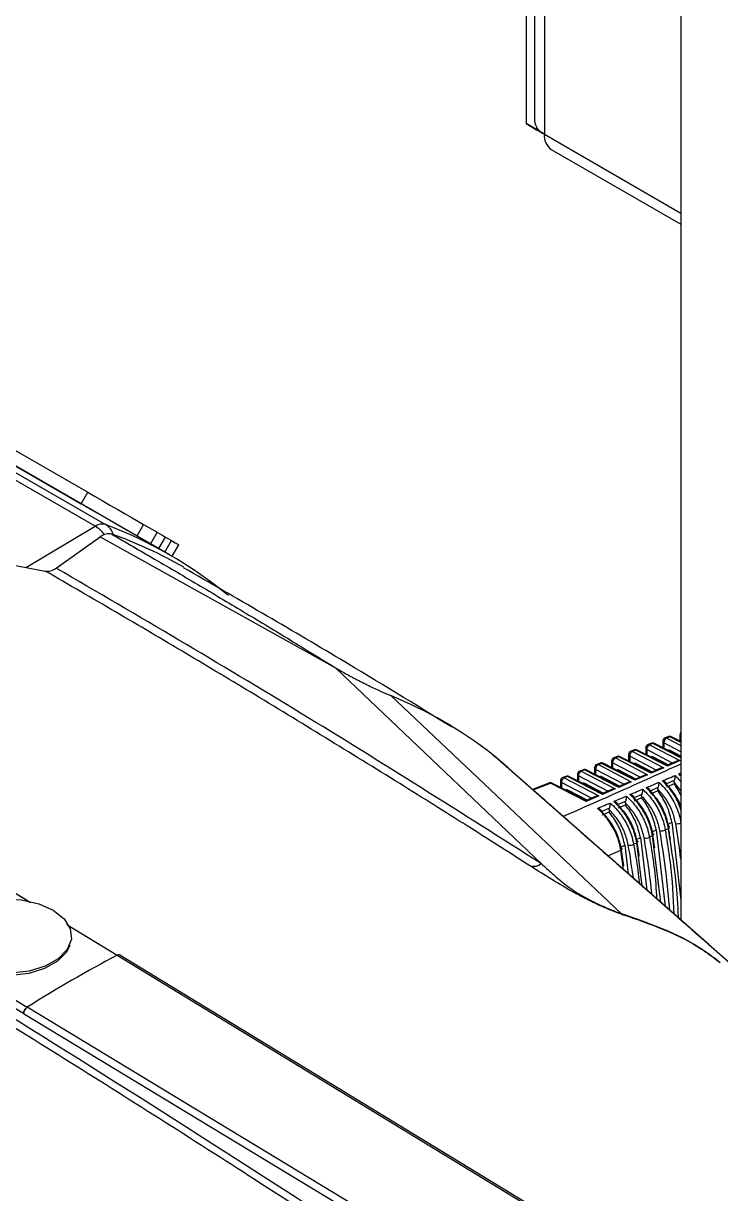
# Model space of a CAD drawing. Extents: x 11 to 120, y 2 to 94.
# Drawn here: x 89.653 to 91.537, y 16.966 to 20.13 of the extents above; entities that cross this region are included whole.
import ezdxf

# ---------------------------------------------------------------- set-up
doc = ezdxf.new("R2010")
doc.units = 0
doc.header["$MEASUREMENT"] = 0
doc.layers.add('OBJECT', color=7, linetype='CONTINUOUS')

msp = doc.modelspace()

# ---------------------------------------------------------------- linework, layer by layer
at = {"layer": 'OBJECT'}
for p, q in [((91.4299, 23.5424), (91.4299, 17.7056)), ((91.0113, 23.505), (91.0113, 19.8589)), ((91.0344, 23.5184), (91.0344, 19.867)), ((91.0608, 23.5336), (91.0608, 19.8303)), ((91.0113, 19.8589), (91.0396, 19.8425)), ((91.0608, 19.8303), (91.0113, 19.8589)), ((91.0396, 19.8497), (91.0396, 19.8425)), ((91.0396, 19.8425), (91.0608, 19.8303)), ((91.0608, 19.8303), (91.4299, 19.6172)), ((91.0794, 19.7891), (91.4299, 19.5868)), ((90.0473, 18.6934), (89.3735, 19.0824)), ((89.8471, 18.7705), (89.3281, 19.07)), ((89.3561, 19.0746), (89.875, 18.775)), ((89.4909, 19.0562), (89.8268, 18.8623)), ((89.4729, 19.025), (89.8088, 18.8311)), ((89.8088, 18.8311), (89.8268, 18.8623)), ((89.6612, 18.6598), (89.8471, 18.7705)), ((89.9777, 18.7751), (89.9597, 18.744)), ((89.9777, 18.7751), (90.0139, 18.7542)), ((89.7415, 18.6574), (89.8601, 18.7415)), ((89.8601, 18.7415), (90.496, 18.3881)), ((90.0139, 18.7542), (89.9959, 18.723)), ((90.0184, 18.71), (90.0364, 18.7412)), ((90.0347, 18.7007), (90.0527, 18.7318)), ((90.0364, 18.7412), (90.0527, 18.7318)), ((90.0545, 18.6892), (90.0725, 18.7204)), ((90.207, 18.5833), (90.2016, 18.5871)), ((90.496, 18.3881), (91.0533, 17.8578)), ((91.2685, 17.7237), (90.6456, 18.3126)), ((88.9242, 18.2103), (89.6607, 17.7609)), ((91.3963, 18.2017), (91.3874, 18.1982)), ((91.4004, 18.2011), (91.3915, 18.1977)), ((91.3915, 18.1977), (91.4299, 18.1775)), ((91.4299, 18.1861), (91.4004, 18.2011)), ((91.4299, 18.1883), (91.4044, 18.2013)), ((91.4271, 18.2068), (91.4271, 18.1897)), ((91.3039, 18.1659), (91.2951, 18.1624)), ((91.308, 18.1653), (91.2992, 18.1619)), ((91.2992, 18.1619), (91.3834, 18.1177)), ((91.3933, 18.122), (91.308, 18.1653)), ((91.3931, 18.1243), (91.3121, 18.1654)), ((91.3348, 18.171), (91.3348, 18.1539)), ((91.4073, 18.1304), (91.3377, 18.167)), ((91.3377, 18.167), (91.3377, 18.1524)), ((91.3501, 18.1838), (91.3412, 18.1803)), ((91.3542, 18.1832), (91.3453, 18.1798)), ((91.3453, 18.1798), (91.4273, 18.1368)), ((91.4299, 18.1448), (91.3542, 18.1832)), ((91.4299, 18.1469), (91.3582, 18.1834)), ((91.381, 18.1889), (91.381, 18.1718)), ((91.4299, 18.1607), (91.3839, 18.1848)), ((91.3839, 18.1848), (91.3839, 18.1703)), ((91.3966, 18.1652), (91.3951, 18.1646)), ((91.4007, 18.1647), (91.3974, 18.1634)), ((91.4299, 18.1494), (91.4007, 18.1647)), ((90.9206, 18.1538), (90.9286, 18.1469)), ((91.5061, 17.6385), (90.9206, 18.1538)), ((91.2116, 18.13), (91.2028, 18.1267)), ((91.2157, 18.1295), (91.2069, 18.1261)), ((91.2069, 18.1261), (91.2958, 18.0795)), ((91.3056, 18.0838), (91.2157, 18.1295)), ((91.3054, 18.0861), (91.2197, 18.1296)), ((91.2426, 18.1352), (91.2426, 18.118)), ((91.3196, 18.0923), (91.2454, 18.1312)), ((91.2454, 18.1312), (91.2454, 18.1166)), ((91.2577, 18.148), (91.249, 18.1446)), ((91.2618, 18.1474), (91.2531, 18.144)), ((91.2531, 18.144), (91.3396, 18.0986)), ((91.3494, 18.1029), (91.2618, 18.1474)), ((91.3493, 18.1052), (91.2659, 18.1475)), ((91.2887, 18.1531), (91.2887, 18.1359)), ((91.3635, 18.1113), (91.2916, 18.1491)), ((91.2916, 18.1491), (91.2916, 18.1345)), ((91.3043, 18.1294), (91.3027, 18.1288)), ((91.3084, 18.1289), (91.3051, 18.1276)), ((91.3517, 18.1062), (91.3084, 18.1289)), ((91.3504, 18.1473), (91.3489, 18.1467)), ((91.3545, 18.1468), (91.3513, 18.1455)), ((91.3955, 18.1253), (91.3545, 18.1468)), ((91.4185, 18.1353), (91.3931, 18.1243)), ((91.4273, 18.1368), (91.3933, 18.122)), ((91.1192, 18.0942), (91.1106, 18.0909)), ((91.1503, 18.0994), (91.1503, 18.0822)), ((91.232, 18.0541), (91.1532, 18.0954)), ((91.1532, 18.0954), (91.1532, 18.0807)), ((91.1654, 18.1121), (91.1567, 18.1088)), ((91.1695, 18.1116), (91.1608, 18.1083)), ((91.1608, 18.1083), (91.2519, 18.0604)), ((91.2618, 18.0647), (91.1695, 18.1116)), ((91.2616, 18.067), (91.1735, 18.1117)), ((91.1964, 18.1173), (91.1964, 18.1001)), ((91.2758, 18.0732), (91.1993, 18.1133)), ((91.1993, 18.1133), (91.1993, 18.0986)), ((91.2582, 18.1116), (91.2565, 18.1109)), ((91.2623, 18.111), (91.2589, 18.1097)), ((91.3078, 18.0871), (91.2623, 18.111)), ((91.3309, 18.0971), (91.3054, 18.0861)), ((91.3396, 18.0986), (91.3056, 18.0838)), ((91.3747, 18.1162), (91.3493, 18.1052)), ((91.3834, 18.1177), (91.3494, 18.1029)), ((91.424, 18.101), (91.4299, 18.1035)), ((91.429, 18.0961), (91.424, 18.101)), ((88.6773, 18.0677), (89.6633, 17.4703)), ((91.073, 18.0763), (91.0285, 18.0591)), ((91.0302, 18.0576), (91.0771, 18.0758)), ((91.1741, 18.0265), (91.0771, 18.0758)), ((91.1739, 18.0288), (91.0812, 18.0759)), ((91.1042, 18.0816), (91.1042, 18.0642)), ((91.1881, 18.035), (91.107, 18.0775)), ((91.107, 18.0775), (91.107, 18.0628)), ((91.1233, 18.0937), (91.1147, 18.0904)), ((91.1147, 18.0904), (91.2081, 18.0414)), ((91.2179, 18.0456), (91.1233, 18.0937)), ((91.2178, 18.0479), (91.1273, 18.0938)), ((91.1659, 18.0758), (91.1642, 18.0751)), ((91.17, 18.0752), (91.1665, 18.0739)), ((91.2202, 18.0489), (91.17, 18.0752)), ((91.212, 18.0937), (91.2104, 18.093)), ((91.2161, 18.0931), (91.2127, 18.0918)), ((91.264, 18.068), (91.2161, 18.0931)), ((91.287, 18.078), (91.2616, 18.067)), ((91.2958, 18.0795), (91.2618, 18.0647)), ((91.3681, 18.0642), (91.3474, 18.0554)), ((91.412, 18.083), (91.3912, 18.0741)), ((91.4113, 18.0741), (91.3913, 18.0654)), ((91.4113, 18.0787), (91.4113, 18.0741)), ((91.4299, 18.0554), (91.4113, 18.0787)), ((89.6528, 17.4529), (88.6603, 18.0541)), ((91.1198, 18.0579), (91.118, 18.0572)), ((91.1239, 18.0574), (91.1204, 18.056)), ((91.1763, 18.0298), (91.1239, 18.0574)), ((91.1993, 18.0399), (91.1739, 18.0288)), ((91.2081, 18.0414), (91.1741, 18.0265)), ((91.2432, 18.059), (91.2178, 18.0479)), ((91.2519, 18.0604), (91.2179, 18.0456)), ((91.3242, 18.0455), (91.3035, 18.0367)), ((91.3236, 18.036), (91.3036, 18.0273)), ((91.3236, 18.0416), (91.3236, 18.036)), ((91.3675, 18.0551), (91.3475, 18.0464)), ((91.3675, 18.0602), (91.3675, 18.0551)), ((91.2365, 18.008), (91.2159, 17.9992)), ((91.2359, 18.0044), (91.2359, 17.9978)), ((91.2803, 18.0268), (91.2597, 18.0179)), ((91.2798, 18.0169), (91.2598, 18.0082)), ((91.2798, 18.023), (91.2798, 18.0169)), ((91.2359, 17.9978), (91.216, 17.9891)), ((91.3937, 17.9645), (91.4056, 17.9703)), ((91.4056, 17.9703), (91.4299, 17.7593)), ((91.3513, 17.9439), (91.3632, 17.9497)), ((91.3632, 17.9497), (91.3874, 17.743)), ((91.3875, 17.9496), (91.3961, 17.9535)), ((91.2663, 17.9028), (91.2782, 17.9086)), ((91.2782, 17.9086), (91.2877, 17.8307)), ((91.3021, 17.9107), (91.3107, 17.9146)), ((91.3088, 17.9233), (91.3207, 17.9291)), ((91.3251, 17.7978), (91.3107, 17.9146)), ((91.3207, 17.9291), (91.3377, 17.7867)), ((91.3448, 17.9302), (91.3534, 17.9341)), ((91.3755, 17.7534), (91.3534, 17.9341)), ((91.2326, 17.8792), (91.2679, 17.8952)), ((91.2746, 17.8423), (91.2679, 17.8952)), ((91.0533, 17.8578), (91.0533, 17.8577)), ((89.6054, 17.7946), (89.6722, 17.7538)), ((91.2685, 17.7237), (91.2731, 17.7202)), ((89.7705, 17.6939), (89.9066, 17.6108)), ((89.7705, 17.6938), (89.9066, 17.6108)), ((91.6122, 17.5452), (91.5041, 17.6402)), ((89.9066, 17.6108), (92.9011, 15.7852)), ((92.6688, 15.6511), (89.6633, 17.4703)), ((89.653, 17.4528), (89.6528, 17.4529)), ((92.6585, 15.6336), (89.653, 17.4528))]:
    msp.add_line(p, q, dxfattribs=at)
at = {"layer": 'OBJECT', "flags": 128}
for points in [[(89.8268, 18.8623), (89.8452, 18.8516), (89.8654, 18.84), (89.8864, 18.8278), (89.9076, 18.8156), (89.9281, 18.8038), (89.947, 18.7928), (89.9638, 18.7832), (89.9777, 18.7751)], [(89.9451, 18.7524), (89.929, 18.7617), (89.9101, 18.7726), (89.8896, 18.7844), (89.8684, 18.7966), (89.8474, 18.8088), (89.8272, 18.8204), (89.8088, 18.8311)], [(90.0139, 18.7542), (90.0148, 18.7537), (90.0219, 18.7496), (90.0295, 18.7452), (90.0364, 18.7412)], [(90.0527, 18.7318), (90.0632, 18.7258), (90.0699, 18.7219), (90.0725, 18.7204), (90.0725, 18.7204)], [(88.5301, 18.4663), (88.646, 18.519), (88.809, 18.5815), (88.9698, 18.6297), (89.1274, 18.6633), (89.2812, 18.6821), (89.4303, 18.686), (89.5742, 18.675), (89.712, 18.6492)], [(90.0534, 18.6898), (90.0545, 18.6892), (90.053, 18.69)], [(91.3533, 17.9402), (91.3544, 17.9397), (91.3553, 17.939), (91.3558, 17.9383), (91.356, 17.9375), (91.3559, 17.9366), (91.3554, 17.9358), (91.3545, 17.9349), (91.3534, 17.9341)], [(91.396, 17.9597), (91.3971, 17.9591), (91.398, 17.9585), (91.3985, 17.9578), (91.3987, 17.9569), (91.3986, 17.9561), (91.3981, 17.9552), (91.3972, 17.9543), (91.3961, 17.9535)], [(91.3105, 17.9207), (91.3117, 17.9202), (91.3126, 17.9196), (91.3131, 17.9189), (91.3133, 17.9181), (91.3131, 17.9172), (91.3126, 17.9163), (91.3118, 17.9155), (91.3107, 17.9146)], [(91.2678, 17.9013), (91.269, 17.9008), (91.2698, 17.9002), (91.2704, 17.8994), (91.2706, 17.8986), (91.2704, 17.8978), (91.2699, 17.8969), (91.2691, 17.896), (91.2679, 17.8952)], [(89.4388, 17.642), (89.4358, 17.6706), (89.4469, 17.6984), (89.471, 17.7233), (89.5064, 17.7433), (89.5501, 17.7567), (89.5986, 17.7625), (89.6479, 17.7602), (89.6941, 17.7499), (89.7333, 17.7325), (89.7626, 17.7095), (89.7794, 17.6826), (89.7824, 17.6541), (89.7713, 17.6262), (89.7471, 17.6013), (89.7118, 17.5813), (89.6681, 17.5679), (89.6196, 17.5621), (89.5703, 17.5645), (89.5241, 17.5748), (89.4848, 17.5921), (89.4556, 17.6152), (89.4388, 17.642)], [(89.7778, 17.638), (89.7688, 17.6193), (89.745, 17.5947), (89.7102, 17.5751), (89.6672, 17.5619), (89.6195, 17.5562), (89.5709, 17.5585), (89.5254, 17.5686), (89.4868, 17.5857), (89.458, 17.6084), (89.4415, 17.6348)], [(92.9081, 15.7856), (91.4225, 16.6913), (89.9136, 17.6112)]]:
    msp.add_lwpolyline(points, dxfattribs=at)
at = {"layer": 'OBJECT'}
for centre, radius, start, end in [((91.0795, 19.8715), 0.0453, 185.6939, 245.6262), ((91.106, 19.8259), 0.0454, 174.4605, 234.2269), ((89.8659, 18.743), 0.0333, 74.0154, 124.2943), ((89.8035, 18.6973), 0.0851, 36.3311, 59.2213), ((89.4593, 17.6749), 1.176, 50.8648, 69.3012), ((89.8499, 18.7338), 0.0483, 16.5209, 58.604), ((89.4974, 17.6386), 1.1785, 60.0257, 70.4603), ((90.2045, 17.2314), 1.1677, 52.1797, 67.8095), ((91.391, 18.1889), 0.01, 111.1945, 180), ((91.3981, 18.1851), 0.0143, 117.721, 180.924), ((91.3889, 18.1938), 0.00472, 56.7708, 108.8007), ((91.3999, 18.1923), 0.01, 63.0658, 111.1945), ((91.3978, 18.1972), 0.00472, 56.7752, 108.8003), ((91.4025, 18.197), 0.00462, 65.655, 117.5071), ((91.4371, 18.2068), 0.01, 136.2864, 180), ((91.4321, 18.2072), 0.00496, 185.3463, 245.3065), ((91.2987, 18.1531), 0.01, 111.1945, 180), ((91.3058, 18.1493), 0.0143, 117.7227, 180.9223), ((91.2966, 18.158), 0.00472, 56.7708, 108.8007), ((91.3075, 18.1565), 0.01, 63.0658, 111.1945), ((91.3054, 18.1614), 0.00472, 56.7752, 108.8003), ((91.3101, 18.1612), 0.00462, 65.6531, 117.5089), ((91.3448, 18.171), 0.01, 111.1945, 180), ((91.3398, 18.1715), 0.00496, 185.3412, 245.306), ((91.352, 18.1672), 0.0143, 117.7221, 180.9229), ((91.3428, 18.1759), 0.00472, 56.7708, 108.8007), ((91.3537, 18.1744), 0.01, 63.0658, 111.1945), ((91.3516, 18.1793), 0.00472, 56.7708, 108.8007), ((91.3563, 18.1791), 0.00462, 65.6491, 117.5148), ((91.3859, 18.1894), 0.00496, 185.3412, 245.306), ((91.2064, 18.1173), 0.01, 111.1945, 180), ((91.2136, 18.1135), 0.0143, 117.721, 180.924), ((91.2044, 18.1222), 0.00472, 56.7708, 108.8007), ((91.2152, 18.1207), 0.01, 63.0658, 111.1945), ((91.2131, 18.1256), 0.00472, 56.7752, 108.8003), ((91.2178, 18.1254), 0.00462, 65.6365, 117.5188), ((91.2526, 18.1352), 0.01, 111.1945, 180), ((91.2475, 18.1357), 0.00496, 185.3364, 245.3108), ((91.2597, 18.1314), 0.0143, 117.7207, 180.9243), ((91.2505, 18.1401), 0.00472, 56.7752, 108.8003), ((91.2613, 18.1386), 0.01, 63.0658, 111.1945), ((91.2593, 18.1435), 0.00472, 56.7674, 108.8054), ((91.264, 18.1433), 0.00462, 65.6357, 117.5196), ((91.2937, 18.1536), 0.00496, 185.3491, 245.2981), ((91.1228, 18.0849), 0.01, 63.0658, 111.1945), ((91.1207, 18.0898), 0.00472, 56.785, 108.7905), ((91.1254, 18.0896), 0.00462, 65.6487, 117.5084), ((91.1603, 18.0994), 0.01, 111.1945, 180), ((91.1553, 18.0999), 0.00496, 185.3446, 245.3026), ((91.1674, 18.0956), 0.0143, 117.7221, 180.9229), ((91.1582, 18.1043), 0.00472, 56.7708, 108.8007), ((91.169, 18.1028), 0.01, 63.0658, 111.1945), ((91.1669, 18.1077), 0.00472, 56.7708, 108.8007), ((91.1716, 18.1075), 0.00462, 65.6357, 117.5196), ((91.2014, 18.1178), 0.00496, 185.3412, 245.306), ((91.4321, 18.1011), 0.00496, 185.3463, 245.3065), ((91.0766, 18.067), 0.01, 63.0658, 111.1945), ((91.0745, 18.0719), 0.00472, 56.7765, 108.7884), ((91.0793, 18.0717), 0.00462, 65.6425, 117.5195), ((91.1142, 18.0816), 0.01, 111.1945, 180), ((91.1091, 18.082), 0.00496, 185.3463, 245.3065), ((91.1213, 18.0777), 0.0143, 117.7207, 180.9243), ((91.1121, 18.0864), 0.00472, 56.7778, 108.7977), ((91.4206, 17.9855), 0.0191, 255.7099, 299.2347), ((91.3778, 17.9661), 0.0191, 255.8724, 300.2629), ((91.2924, 17.9274), 0.0193, 256.3291, 300.2841), ((91.3351, 17.9467), 0.0192, 256.102, 300.274), ((91.3714, 14.7924), 3.1763, 117.4627, 122.5319), ((89.9104, 17.6051), 0.00689, 61.8768, 123.9444), ((89.6769, 17.4503), 0.0242, 124.2144, 173.9673)]:
    msp.add_arc(centre, radius, start, end, dxfattribs=at)
for centre, major_axis, ratio, start_param, end_param in [((91.4011, 18.1562), (-0.00492, 0.00878), 0.569277, 5.564272, 6.202582), ((91.3088, 18.1205), (-0.00492, 0.00878), 0.569277, 5.564272, 6.202582), ((91.3549, 18.1384), (-0.00492, 0.00878), 0.569277, 5.564272, 6.202582), ((91.4268, 18.128), (0.014, -0.0005), 0.628267, 1.558596, 2.22252), ((91.2165, 18.0847), (-0.00492, 0.00878), 0.569277, 5.564272, 6.202582), ((91.2627, 18.1026), (-0.00492, 0.00878), 0.569277, 5.564272, 6.202582), ((91.3391, 18.0898), (0.014, -0.0005), 0.628267, 1.558596, 2.22252), ((91.349, 18.0941), (0.0003, 0.011), 0.034338, 5.635442, 6.267004), ((91.383, 18.1089), (0.014, -0.0005), 0.628267, 1.558596, 2.22252), ((91.3928, 18.1132), (0.0003, 0.011), 0.034338, 5.635442, 6.267004), ((91.1704, 18.0668), (-0.00492, 0.00878), 0.569277, 5.564272, 6.202582), ((91.2613, 18.0559), (0.0003, 0.011), 0.034338, 5.635442, 6.267004), ((91.2953, 18.0707), (0.014, -0.0005), 0.628267, 1.558596, 2.22252), ((91.3051, 18.075), (0.0003, 0.011), 0.034338, 5.635442, 6.267004), ((91.1243, 18.0489), (-0.00492, 0.00878), 0.569277, 5.564272, 6.202582), ((91.2076, 18.0325), (0.014, -0.0005), 0.628267, 1.558596, 2.22252), ((91.2174, 18.0368), (0.0003, 0.011), 0.034338, 5.635442, 6.267004), ((91.2514, 18.0516), (0.014, -0.0005), 0.628267, 1.558596, 2.22252), ((91.1736, 18.0177), (0.0003, 0.011), 0.034338, 5.635442, 6.267004), ((89.8377, 18.453), (-1.0911, 1.9232), 0.572321, 4.122025, 4.142021), ((89.8304, 18.4504), (-1.1197, 1.9059), 0.582398, 4.018311, 4.13041), ((89.8815, 18.4783), (-1.0895, 1.9203), 0.572321, 4.120512, 4.138642), ((89.8743, 18.4757), (-1.1181, 1.9031), 0.582398, 4.07704, 4.127029), ((89.7427, 18.3998), (-1.123, 1.9115), 0.582398, 4.091495, 4.137147), ((89.7939, 18.4277), (-1.0927, 1.926), 0.572321, 4.123176, 4.145392), ((89.7866, 18.4251), (-1.1214, 1.9087), 0.582398, 4.054647, 4.133782), ((89.75, 18.4024), (-1.0943, 1.9288), 0.572321, 4.123853, 4.148755)]:
    msp.add_ellipse(centre, major_axis=major_axis, ratio=ratio, start_param=start_param, end_param=end_param, dxfattribs=at)
for points, knots in [([(89.8915, 18.7492), (89.8875, 18.7499), (89.8795, 18.7513), (89.8681, 18.7469), (89.8617, 18.7427), (89.8601, 18.7415)], [0, 0, 0, 0, 0.425023, 0.850044, 1, 1, 1, 1]), ([(89.8915, 18.7492), (89.9302, 18.7267), (90.0111, 18.6799), (90.1319, 18.6085), (90.2539, 18.5357), (90.3752, 18.4623), (90.4553, 18.4132), (90.496, 18.3881)], [0, 0, 0, 0, 0.187145, 0.391348, 0.595125, 0.793954, 1, 1, 1, 1]), ([(89.712, 18.6492), (89.7143, 18.6489), (89.7207, 18.648), (89.731, 18.6508), (89.7386, 18.6556), (89.7415, 18.6574)], [0, 0, 0, 0, 0.263884, 0.723096, 1, 1, 1, 1]), ([(91.0248, 17.8507), (90.9712, 17.8849), (90.8574, 17.9575), (90.6763, 18.0711), (90.4813, 18.1916), (90.284, 18.3118), (90.0908, 18.4275), (89.9018, 18.5392), (89.7753, 18.6126), (89.712, 18.6492)], [0, 0, 0, 0, 0.1241053, 0.2632119, 0.41732, 0.5714285, 0.7142858, 0.857143, 1, 1, 1, 1]), ([(91.0533, 17.8577), (90.8371, 17.9949), (90.4045, 18.2694), (89.9625, 18.5281), (89.7415, 18.6574)], [0, 0, 0, 0, 0.500002, 1, 1, 1, 1]), ([(90.8117, 18.227), (90.7113, 18.2887), (90.4715, 18.436), (90.2275, 18.5766), (90.0856, 18.6584)], [0, 0, 0, 0, 0.418467, 1, 1, 1, 1]), ([(90.496, 18.3881), (90.4988, 18.3865), (90.5059, 18.3822), (90.5233, 18.3722), (90.5511, 18.3572), (90.586, 18.3396), (90.6201, 18.3235), (90.6368, 18.3163), (90.6456, 18.3126)], [0, 0, 0, 0, 0.061294, 0.157978, 0.353025, 0.568965, 0.775601, 1, 1, 1, 1]), ([(88.2011, 18.2923), (88.5497, 18.0887), (89.2469, 17.6815), (90.2908, 17.0253), (91.3323, 16.3396), (92.0236, 15.8534), (92.3691, 15.6103)], [0, 0, 0, 0, 0.25003, 0.500058, 0.750055, 1, 1, 1, 1]), ([(92.358, 15.5935), (92.1937, 15.71), (91.8594, 15.9468), (91.3484, 16.2979), (90.82, 16.6523), (90.2897, 16.9983), (89.7622, 17.3333), (89.2419, 17.6545), (88.7178, 17.9696), (88.3671, 18.1728), (88.1911, 18.2747)], [0, 0, 0, 0, 0.118989, 0.241992, 0.369009, 0.500039, 0.623805, 0.748387, 0.873785, 1, 1, 1, 1]), ([(91.5061, 17.6385), (91.4425, 17.6945), (91.3148, 17.8069), (91.1248, 17.974), (90.9917, 18.0916), (90.9253, 18.1502)], [0, 0, 0, 0, 0.332263, 0.666681, 1, 1, 1, 1]), ([(91.4299, 18.1275), (91.4021, 18.115), (91.2967, 18.0673), (91.1902, 18.0203), (91.1117, 17.9857)], [0, 0, 0, 0, 0.264048, 1, 1, 1, 1]), ([(91.38, 18.0824), (91.3847, 18.0844), (91.3961, 18.0892), (91.4075, 18.094), (91.4141, 18.0968)], [0, 0, 0, 0, 0.41243, 1, 1, 1, 1]), ([(91.4141, 18.0968), (91.4141, 18.0968), (91.4141, 18.0962), (91.4141, 18.0943), (91.4138, 18.0908), (91.413, 18.0865), (91.4123, 18.084), (91.412, 18.083)], [0, 0, 0, 0, 0.0083397, 0.1664076, 0.5129726, 0.7808605, 1, 1, 1, 1]), ([(91.4141, 18.0968), (91.4158, 18.0952), (91.4213, 18.0901), (91.4264, 18.0842), (91.4299, 18.0801)], [0, 0, 0, 0, 0.312842, 1, 1, 1, 1]), ([(91.4299, 18.0984), (91.4287, 18.0991), (91.4269, 18.1002), (91.4248, 18.1008), (91.424, 18.101), (91.424, 18.101)], [0, 0, 0, 0, 0.655708, 0.980605, 1, 1, 1, 1]), ([(91.3361, 18.0638), (91.3408, 18.0658), (91.3521, 18.0706), (91.3635, 18.0754), (91.3702, 18.0783)], [0, 0, 0, 0, 0.4124608, 1, 1, 1, 1]), ([(91.3961, 17.9535), (91.395, 17.9595), (91.3915, 17.9777), (91.3789, 18.0092), (91.36, 18.0388), (91.3448, 18.0558), (91.3378, 18.0622), (91.3361, 18.0638)], [0, 0, 0, 0, 0.1523344, 0.4594619, 0.7661097, 0.9410542, 1, 1, 1, 1]), ([(91.3474, 18.0554), (91.3471, 18.0562), (91.3465, 18.0581), (91.3435, 18.0608), (91.3399, 18.0627), (91.3371, 18.0636), (91.3361, 18.0638), (91.3361, 18.0638)], [0, 0, 0, 0, 0.2067549, 0.4649306, 0.8107333, 0.9920503, 1, 1, 1, 1]), ([(91.3675, 18.0602), (91.3675, 18.0613), (91.3676, 18.0626), (91.368, 18.064), (91.3681, 18.0642)], [0, 0, 0, 0, 0.819079, 1, 1, 1, 1]), ([(91.3702, 18.0783), (91.3702, 18.0782), (91.3702, 18.0776), (91.3701, 18.0755), (91.3698, 18.072), (91.3691, 18.0677), (91.3684, 18.0653), (91.3681, 18.0642)], [0, 0, 0, 0, 0.0082328, 0.187014, 0.5256428, 0.7861956, 1, 1, 1, 1]), ([(91.3702, 18.0783), (91.3719, 18.0767), (91.3782, 18.0709), (91.393, 18.0548), (91.4118, 18.0265), (91.4251, 17.9946), (91.4288, 17.9758), (91.4301, 17.969)], [0, 0, 0, 0, 0.058731, 0.212374, 0.519887, 0.827778, 1, 1, 1, 1]), ([(91.4299, 18.0041), (91.4271, 18.0122), (91.4199, 18.0327), (91.403, 18.0578), (91.3883, 18.0746), (91.3818, 18.0808), (91.38, 18.0824)], [0, 0, 0, 0, 0.273826, 0.694944, 0.920371, 1, 1, 1, 1]), ([(91.3912, 18.0741), (91.3909, 18.0749), (91.3902, 18.0768), (91.3872, 18.0795), (91.3836, 18.0814), (91.381, 18.0822), (91.3801, 18.0824), (91.38, 18.0824)], [0, 0, 0, 0, 0.211945, 0.477994, 0.832959, 0.991973, 1, 1, 1, 1]), ([(91.3913, 18.0725), (91.3989, 18.0634), (91.414, 18.0452), (91.4268, 18.0223), (91.4299, 18.0111), (91.4299, 18.011)], [0, 0, 0, 0, 0.498208, 0.996336, 1, 1, 1, 1]), ([(91.4113, 18.0787), (91.4114, 18.0798), (91.4115, 18.0812), (91.4119, 18.0827), (91.412, 18.083)], [0, 0, 0, 0, 0.794527, 1, 1, 1, 1]), ([(91.4299, 18.0427), (91.4257, 18.0511), (91.4203, 18.0621), (91.413, 18.0718), (91.4113, 18.0741)], [0, 0, 0, 0, 0.763573, 1, 1, 1, 1]), ([(91.2482, 18.0265), (91.2529, 18.0285), (91.2642, 18.0333), (91.2756, 18.0382), (91.2823, 18.041)], [0, 0, 0, 0, 0.412524, 1, 1, 1, 1]), ([(91.2823, 18.041), (91.2823, 18.041), (91.2823, 18.04), (91.2822, 18.0376), (91.2818, 18.0338), (91.2812, 18.0299), (91.2806, 18.0278), (91.2803, 18.0268)], [0, 0, 0, 0, 0.008059, 0.282723, 0.5938, 0.796114, 1, 1, 1, 1]), ([(91.2823, 18.041), (91.2841, 18.0394), (91.2905, 18.0338), (91.3055, 18.018), (91.3248, 17.9902), (91.3391, 17.9575), (91.3432, 17.9378), (91.3448, 17.9302)], [0, 0, 0, 0, 0.059276, 0.209421, 0.509831, 0.810599, 1, 1, 1, 1]), ([(91.2921, 18.0452), (91.2968, 18.0472), (91.3082, 18.052), (91.3196, 18.0568), (91.3262, 18.0596)], [0, 0, 0, 0, 0.412499, 1, 1, 1, 1]), ([(91.3534, 17.9341), (91.3522, 17.9401), (91.3487, 17.9583), (91.3361, 17.9898), (91.3169, 18.0197), (91.3012, 18.037), (91.2939, 18.0436), (91.2921, 18.0452)], [0, 0, 0, 0, 0.150604, 0.454245, 0.75741, 0.940779, 1, 1, 1, 1]), ([(91.3035, 18.0367), (91.3033, 18.0375), (91.3027, 18.0394), (91.2998, 18.0421), (91.2962, 18.044), (91.2933, 18.0449), (91.2922, 18.0452), (91.2921, 18.0452)], [0, 0, 0, 0, 0.201833, 0.452548, 0.789383, 0.992118, 1, 1, 1, 1]), ([(91.3036, 18.0353), (91.3115, 18.0265), (91.3271, 18.0087), (91.345, 17.9745), (91.3505, 17.9518), (91.3533, 17.9402)], [0, 0, 0, 0, 0.328834, 0.657618, 1, 1, 1, 1]), ([(91.3236, 18.0416), (91.3237, 18.0427), (91.3238, 18.044), (91.3242, 18.0453), (91.3242, 18.0455)], [0, 0, 0, 0, 0.845417, 1, 1, 1, 1]), ([(91.3732, 17.9476), (91.3705, 17.9588), (91.3651, 17.9813), (91.3472, 18.0151), (91.3314, 18.0329), (91.3236, 18.0416)], [0, 0, 0, 0, 0.336122, 0.672317, 1, 1, 1, 1]), ([(91.3632, 17.9497), (91.3596, 17.9639), (91.353, 17.9905), (91.336, 18.0198), (91.3258, 18.0332), (91.3236, 18.036)], [0, 0, 0, 0, 0.477917, 0.890822, 1, 1, 1, 1]), ([(91.3262, 18.0596), (91.3262, 18.0596), (91.3262, 18.0589), (91.3262, 18.0568), (91.3259, 18.0532), (91.3252, 18.049), (91.3245, 18.0466), (91.3242, 18.0455)], [0, 0, 0, 0, 0.008151, 0.206913, 0.537757, 0.791264, 1, 1, 1, 1]), ([(91.3262, 18.0596), (91.328, 18.058), (91.3344, 18.0523), (91.3492, 18.0364), (91.3683, 18.0084), (91.3821, 17.976), (91.386, 17.9568), (91.3875, 17.9496)], [0, 0, 0, 0, 0.059002, 0.210856, 0.514734, 0.818981, 1, 1, 1, 1]), ([(91.3475, 18.0539), (91.3552, 18.0449), (91.3707, 18.0269), (91.3881, 17.9931), (91.3933, 17.9708), (91.396, 17.9597)], [0, 0, 0, 0, 0.333137, 0.666223, 1, 1, 1, 1]), ([(91.4158, 17.967), (91.4132, 17.9783), (91.4078, 18.0007), (91.3903, 18.0341), (91.3749, 18.0517), (91.3675, 18.0602)], [0, 0, 0, 0, 0.340602, 0.681277, 1, 1, 1, 1]), ([(91.4056, 17.9703), (91.4022, 17.9842), (91.3958, 18.0105), (91.3793, 18.0393), (91.3694, 18.0525), (91.3675, 18.0551)], [0, 0, 0, 0, 0.47755, 0.899062, 1, 1, 1, 1]), ([(91.2042, 18.0078), (91.2089, 18.0098), (91.2203, 18.0147), (91.2317, 18.0195), (91.2383, 18.0223)], [0, 0, 0, 0, 0.412558, 1, 1, 1, 1]), ([(91.2679, 17.8952), (91.2667, 17.9013), (91.2631, 17.9195), (91.2504, 17.9509), (91.2305, 17.9815), (91.2141, 17.9993), (91.2061, 18.0062), (91.2042, 18.0078)], [0, 0, 0, 0, 0.1473771, 0.4444966, 0.7411547, 0.9402224, 1, 1, 1, 1]), ([(91.2159, 17.9992), (91.2157, 18), (91.2151, 18.0018), (91.2125, 18.0045), (91.2087, 18.0066), (91.2057, 18.0075), (91.2043, 18.0078), (91.2042, 18.0078)], [0, 0, 0, 0, 0.192784, 0.429644, 0.749307, 0.992251, 1, 1, 1, 1]), ([(91.2359, 18.0044), (91.236, 18.0055), (91.2361, 18.0066), (91.2364, 18.0078), (91.2365, 18.008)], [0, 0, 0, 0, 0.904066, 1, 1, 1, 1]), ([(91.2878, 17.9087), (91.2851, 17.9199), (91.2795, 17.9424), (91.2611, 17.977), (91.2445, 17.9951), (91.2359, 18.0044)], [0, 0, 0, 0, 0.327832, 0.655734, 1, 1, 1, 1]), ([(91.2383, 18.0223), (91.2383, 18.0223), (91.2384, 18.0212), (91.2383, 18.0188), (91.2379, 18.0149), (91.2373, 18.0111), (91.2367, 18.009), (91.2365, 18.008)], [0, 0, 0, 0, 0.007981, 0.2991024, 0.6029171, 0.8007069, 1, 1, 1, 1]), ([(91.2383, 18.0223), (91.2402, 18.0207), (91.2467, 18.0152), (91.2618, 17.9996), (91.2812, 17.972), (91.2961, 17.9389), (91.3004, 17.9188), (91.3021, 17.9107)], [0, 0, 0, 0, 0.059552, 0.208065, 0.505163, 0.802607, 1, 1, 1, 1]), ([(91.3107, 17.9146), (91.3095, 17.9207), (91.3059, 17.9389), (91.2933, 17.9704), (91.2737, 18.0006), (91.2577, 18.0181), (91.25, 18.0249), (91.2482, 18.0265)], [0, 0, 0, 0, 0.148954, 0.44926, 0.7491, 0.940502, 1, 1, 1, 1]), ([(91.2597, 18.0179), (91.2595, 18.0188), (91.2589, 18.0206), (91.2562, 18.0233), (91.2524, 18.0253), (91.2495, 18.0262), (91.2482, 18.0265), (91.2482, 18.0265)], [0, 0, 0, 0, 0.197186, 0.440794, 0.768921, 0.992186, 1, 1, 1, 1]), ([(91.2598, 18.0167), (91.2677, 18.008), (91.2834, 17.9904), (91.3019, 17.956), (91.3076, 17.9328), (91.3105, 17.9207)], [0, 0, 0, 0, 0.324748, 0.649449, 1, 1, 1, 1]), ([(91.2798, 18.023), (91.2798, 18.0241), (91.2799, 18.0253), (91.2803, 18.0266), (91.2803, 18.0268)], [0, 0, 0, 0, 0.873723, 1, 1, 1, 1]), ([(91.3305, 17.9281), (91.3278, 17.9393), (91.3223, 17.9618), (91.3042, 17.996), (91.2879, 18.014), (91.2798, 18.023)], [0, 0, 0, 0, 0.331872, 0.663816, 1, 1, 1, 1]), ([(91.3207, 17.9291), (91.317, 17.9437), (91.3102, 17.9706), (91.2927, 18.0004), (91.2821, 18.0138), (91.2798, 18.0169)], [0, 0, 0, 0, 0.478248, 0.883044, 1, 1, 1, 1]), ([(91.216, 17.9981), (91.2239, 17.9894), (91.2397, 17.9721), (91.2588, 17.9374), (91.2647, 17.9138), (91.2678, 17.9013)], [0, 0, 0, 0, 0.3208634, 0.6416822, 1, 1, 1, 1]), ([(91.2782, 17.9086), (91.2753, 17.9208), (91.2693, 17.9453), (91.2526, 17.9763), (91.2402, 17.9923), (91.2359, 17.9978)], [0, 0, 0, 0, 0.396562, 0.793191, 1, 1, 1, 1]), ([(91.3875, 17.9496), (91.3884, 17.9437), (91.3933, 17.9143), (91.4053, 17.8367), (91.4088, 17.7682), (91.4112, 17.722)], [0, 0, 0, 0, 0.075589, 0.377986, 1, 1, 1, 1]), ([(91.4232, 17.7115), (91.423, 17.72), (91.4208, 17.7974), (91.4077, 17.88), (91.3961, 17.9535)], [0, 0, 0, 0, 0.110031, 1, 1, 1, 1]), ([(91.3021, 17.9107), (91.3031, 17.9049), (91.308, 17.8754), (91.3146, 17.8394), (91.3167, 17.8108), (91.3172, 17.8048)], [0, 0, 0, 0, 0.164971, 0.824965, 1, 1, 1, 1]), ([(91.3448, 17.9302), (91.3458, 17.9243), (91.3506, 17.8949), (91.36, 17.838), (91.3628, 17.7894), (91.3644, 17.7632)], [0, 0, 0, 0, 0.103622, 0.518168, 1, 1, 1, 1]), ([(91.0533, 17.8577), (91.0482, 17.855), (91.0379, 17.8494), (91.0292, 17.8503), (91.0248, 17.8507)], [0, 0, 0, 0, 0.499997, 1, 1, 1, 1]), ([(91.2731, 17.7202), (91.2648, 17.7231), (91.2481, 17.729), (91.215, 17.7431), (91.1793, 17.7599), (91.1321, 17.7846), (91.0799, 17.8157), (91.0432, 17.8391), (91.0248, 17.8507)], [0, 0, 0, 0, 0.125023, 0.25026, 0.372599, 0.500558, 0.750171, 1, 1, 1, 1]), ([(91.0534, 17.8577), (91.0628, 17.8491), (91.0818, 17.8318), (91.111, 17.8063), (91.1426, 17.7832), (91.1727, 17.766), (91.1953, 17.7544), (91.2114, 17.7467), (91.228, 17.7393), (91.2437, 17.7327), (91.2579, 17.7272), (91.2653, 17.7248), (91.2685, 17.7237)], [0, 0, 0, 0, 0.167654, 0.336418, 0.499288, 0.624454, 0.681335, 0.749951, 0.805261, 0.875044, 0.945879, 1, 1, 1, 1]), ([(91.2685, 17.7237), (91.3443, 17.6976), (91.4383, 17.6653), (91.5166, 17.6056), (91.5317, 17.5941)], [0, 0, 0, 0, 0.807224, 1, 1, 1, 1]), ([(91.5364, 17.5906), (91.5213, 17.6021), (91.4431, 17.6617), (91.3491, 17.6941), (91.2731, 17.7202)], [0, 0, 0, 0, 0.192308, 1, 1, 1, 1]), ([(89.9136, 17.6112), (89.9136, 17.6112), (89.9128, 17.612), (89.9104, 17.6123), (89.9078, 17.6113), (89.9066, 17.6108)], [0, 0, 0, 0, 0.000877, 0.518261, 1, 1, 1, 1]), ([(89.653, 17.4528), (89.6532, 17.4544), (89.6536, 17.4576), (89.656, 17.4627), (89.6593, 17.4673), (89.662, 17.4693), (89.6633, 17.4703)], [0, 0, 0, 0, 0.249999, 0.499999, 0.749999, 1, 1, 1, 1])]:
    msp.add_open_spline(points, degree=3, knots=knots, dxfattribs=at)

doc.saveas('drawing.dxf')
